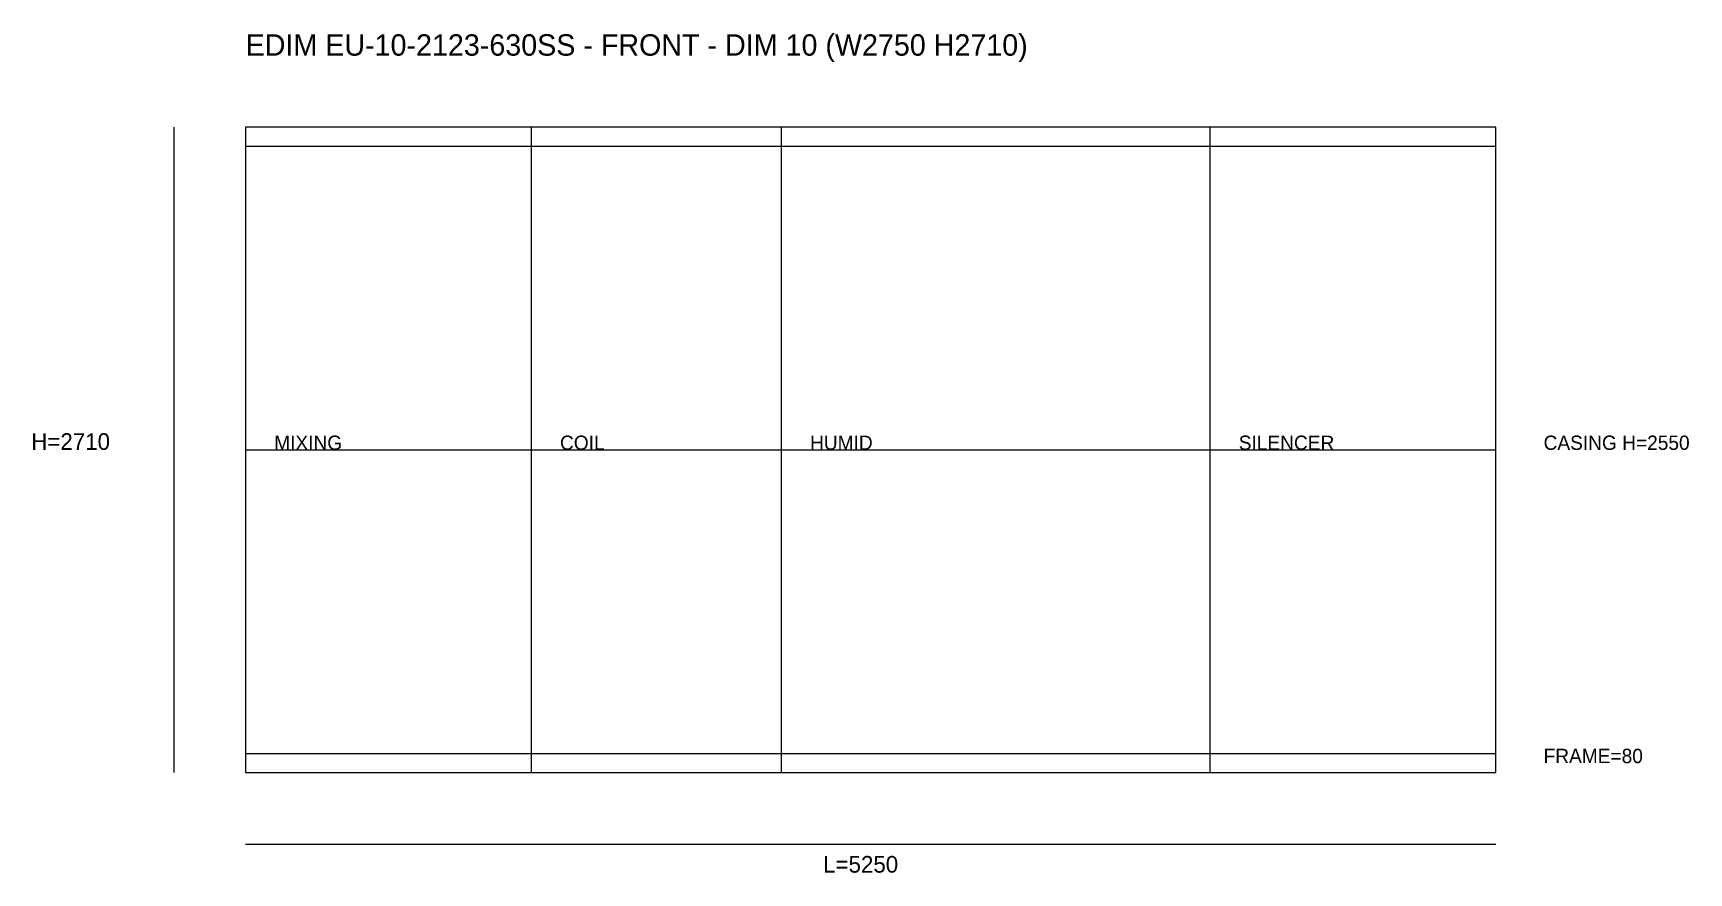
# Model space of a CAD drawing. Header units: millimetres. Extents: x -892 to 6060, y -421 to 3105.
import ezdxf

# ---------------------------------------------------------------- set-up
doc = ezdxf.new("R2010")
doc.units = ezdxf.units.MM
for name, color, linetype in [('DIM', 1, 'CONTINUOUS'), ('OUTLINE', 7, 'CONTINUOUS'), ('SECTION', 3, 'CONTINUOUS'), ('TEXT', 5, 'CONTINUOUS')]:
    doc.layers.add(name, color=color, linetype=linetype)

msp = doc.modelspace()

# ---------------------------------------------------------------- linework, layer by layer
at = {"layer": 'DIM'}
for p, q in [((-300, 0), (-300, 2710)), ((0, 1355), (5250, 1355)), ((0, -300), (5250, -300))]:
    msp.add_line(p, q, dxfattribs=at)
at = {"layer": 'OUTLINE'}
for p, q in [((5250, 2710), (0, 2710)), ((0, 2710), (0, 0)), ((5250, 0), (5250, 2710)), ((0, 2630), (5250, 2630)), ((0, 80), (5250, 80)), ((0, 0), (5250, 0))]:
    msp.add_line(p, q, dxfattribs=at)
at = {"layer": 'SECTION'}
for p, q in [((1200, 0), (1200, 2710)), ((2250, 0), (2250, 2710)), ((4050, 0), (4050, 2710))]:
    msp.add_line(p, q, dxfattribs=at)

# ---------------------------------------------------------------- texts
at = {"layer": 'DIM'}
for s, p in [('CASING H=2550', (5450, 1355)), ('FRAME=80', (5450, 40))]:
    msp.add_text(s, height=60, dxfattribs=at).set_placement(p)
at = {"layer": 'TEXT'}
for s, height, p in [('EDIM EU-10-2123-630SS - FRONT - DIM 10 (W2750 H2710)', 90, (0, 3010)), ('H=2710', 70, (-900, 1355)), ('MIXING', 60, (120, 1355)), ('COIL', 60, (1320, 1355)), ('HUMID', 60, (2370, 1355)), ('SILENCER', 60, (4170, 1355)), ('L=5250', 70, (2425, -420))]:
    msp.add_text(s, height=height, dxfattribs=at).set_placement(p)

doc.saveas('drawing.dxf')
